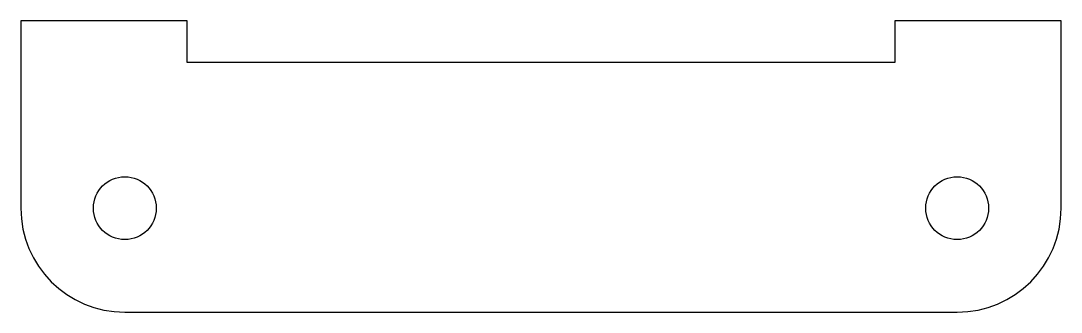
# Model space of a CAD drawing. Header units: millimetres. Extents: x -25 to 25, y 0 to 14.
import ezdxf

# ---------------------------------------------------------------- set-up
doc = ezdxf.new("R2010")
doc.units = ezdxf.units.MM

msp = doc.modelspace()

# ---------------------------------------------------------------- linework, layer by layer
at = {"color": 7, "linetype": 'Continuous', "lineweight": 25}
for p, q in [((-25, 14), (-25, 5)), ((-17, 14), (-25, 14)), ((-17, 12), (-17, 14)), ((25, 14), (17, 14)), ((17, 14), (17, 12)), ((25, 5), (25, 14)), ((17, 12), (-17, 12)), ((-20, 0), (20, 0))]:
    msp.add_line(p, q, dxfattribs=at)
for centre in [(-20, 5), (20, 5)]:
    msp.add_circle(centre, 1.51, dxfattribs=at)
for centre, start, end in [((20, 5), 270, 0), ((-20, 5), 180, 270)]:
    msp.add_arc(centre, 5, start, end, dxfattribs=at)

doc.saveas('drawing.dxf')
